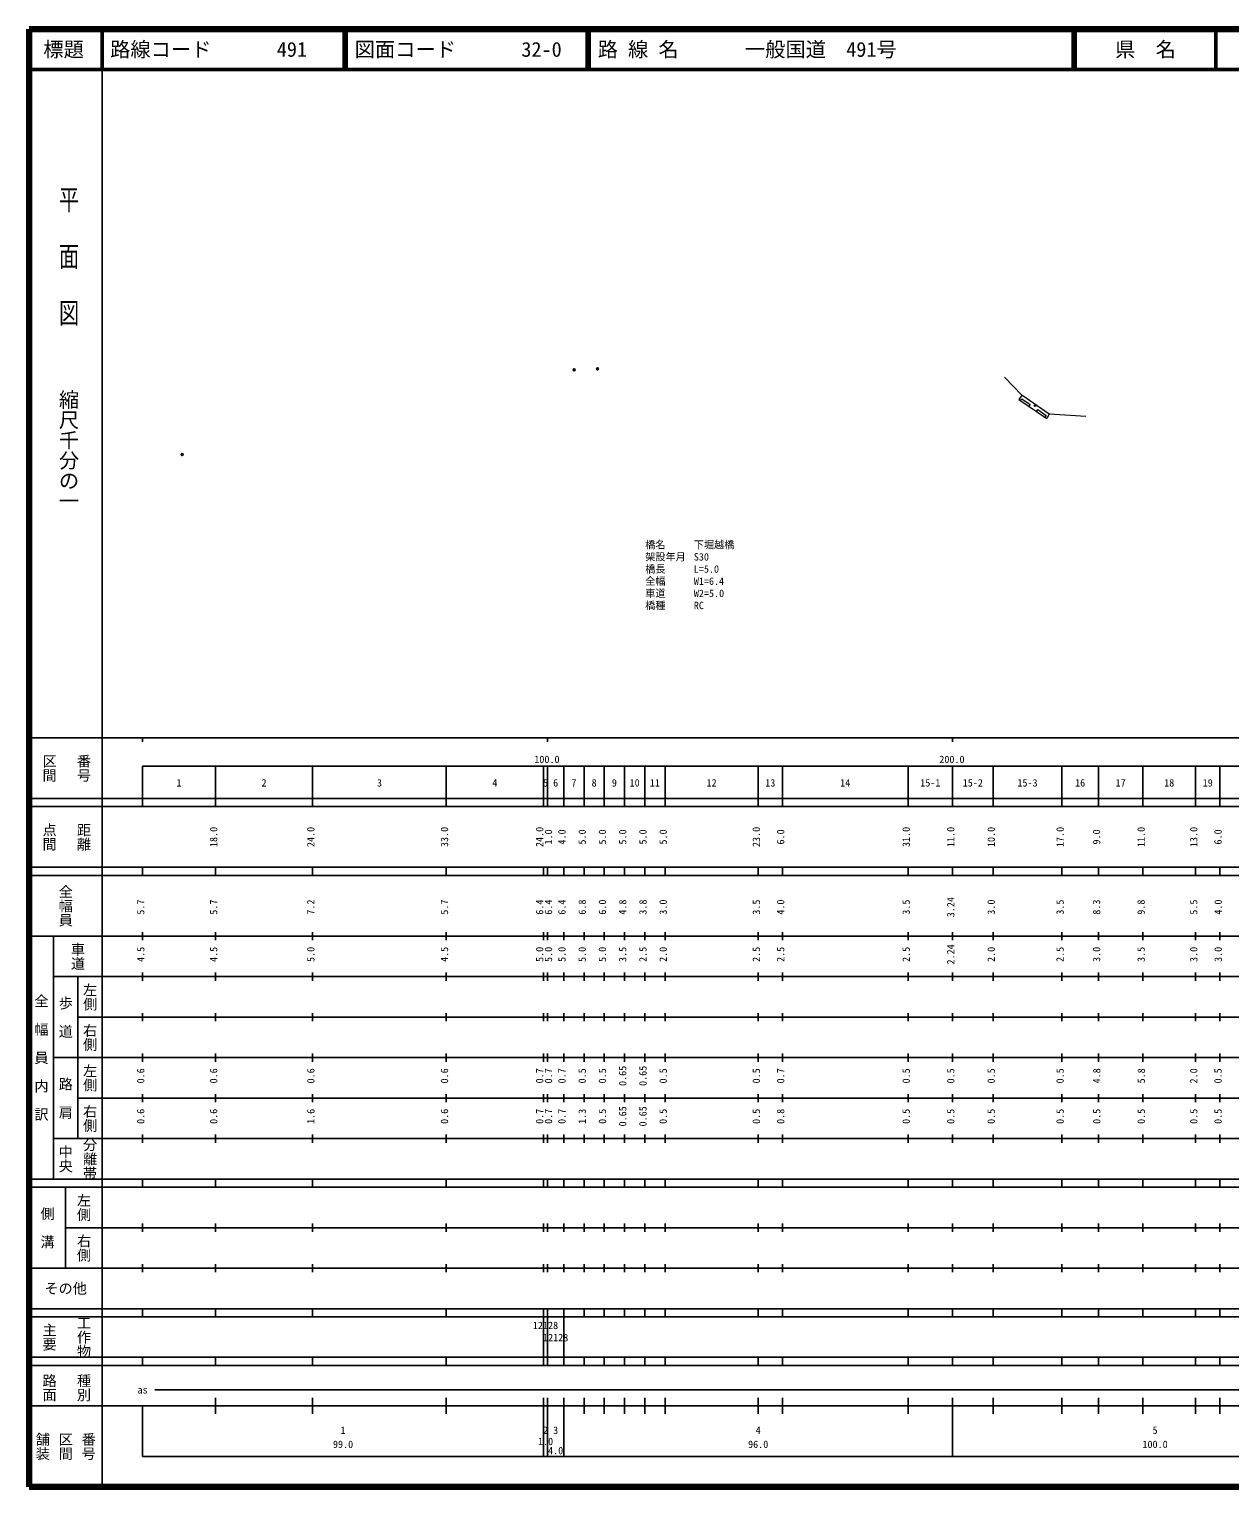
# Model space of a CAD drawing. Units: millimetres on the paper, with parts at other scales. Extents: x 40 to 680, y 20 to 380.
# Drawn here: x 40 to 336.5, y 20 to 380 of the extents above; entities that cross this region are included whole.
import ezdxf
from ezdxf.enums import TextEntityAlignment as Align

# ---------------------------------------------------------------- set-up
doc = ezdxf.new("R2010")
doc.units = ezdxf.units.MM
doc.header["$PDMODE"] = 32
doc.header["$PDSIZE"] = 0.5
for name, color, linetype, lineweight in [('M-BGD', 7, 'Continuous', 13), ('M-TTL', 2, 'Continuous', 140), ('M-TTL-BAND', 7, 'Continuous', 25), ('M-TTL-LINE', 7, 'Continuous', 50)]:
    doc.layers.add(name, color=color, linetype=linetype, lineweight=lineweight)
for name, color, linetype in [('M-OTRS', 6, 'Continuous'), ('M-STR-HTXT', 7, 'Continuous'), ('M-TTL-TXT', 7, 'Continuous')]:
    doc.layers.add(name, color=color, linetype=linetype)
doc.styles.add('@ＭＳ ゴシック', font='')
doc.styles.add('ＭＳ ゴシック', font='')
doc.styles.get('@ＭＳ ゴシック').set_extended_font_data('@MS Gothic')
doc.styles.get('ＭＳ ゴシック').set_extended_font_data('MS Gothic')

msp = doc.modelspace()

# ---------------------------------------------------------------- linework, layer by layer
at = {"layer": 'M-BGD'}
for p, q in [((285.103, 289.628), (280.835, 294.013)), ((285.103, 289.628), (284.372, 288.576)), ((284.372, 288.576), (291.271, 283.869)), ((284.777, 288.3), (285.079, 288.713)), ((285.079, 288.713), (287.149, 287.275)), ((291.885, 284.893), (285.103, 289.628)), ((287.149, 287.275), (286.871, 286.871)), ((288.719, 285.611), (289.026, 286.031)), ((289.026, 286.031), (291.097, 284.593)), ((291.097, 284.593), (290.814, 284.181)), ((291.885, 284.893), (291.271, 283.869)), ((300.889, 284.308), (291.885, 284.893))]:
    msp.add_line(p, q, dxfattribs=at)
msp.add_circle((288.384, 287.017), 0.2, dxfattribs=at)
at = {"layer": 'M-OTRS'}
for p in [(174.59, 295.863), (180.352, 296.083), (77.779, 274.93)]:
    msp.add_point(p, dxfattribs=at)
at = {"layer": 'M-TTL'}
for p, q in [((40, 380), (40, 20)), ((680, 380), (40, 380)), ((40, 20), (680, 20))]:
    msp.add_line(p, q, dxfattribs=at)
at = {"layer": 'M-TTL-BAND'}
for p, q in [((58, 370), (58, 20)), ((40, 205), (579, 205)), ((68, 205), (68, 204)), ((168, 205), (168, 204)), ((268, 205), (268, 204)), ((68, 198), (579, 198)), ((68, 198), (68, 188)), ((86, 188), (86, 198)), ((110, 188), (110, 198)), ((143, 188), (143, 198)), ((167, 188), (167, 198)), ((168, 188), (168, 198)), ((172, 188), (172, 198)), ((177, 188), (177, 198)), ((182, 188), (182, 198)), ((187, 188), (187, 198)), ((192, 188), (192, 198)), ((197, 188), (197, 198)), ((220, 188), (220, 198)), ((226, 188), (226, 198)), ((257, 188), (257, 198)), ((268, 188), (268, 198)), ((278, 188), (278, 198)), ((295, 188), (295, 198)), ((304, 188), (304, 198)), ((315, 188), (315, 198)), ((328, 188), (328, 198)), ((334, 188), (334, 198)), ((40, 190), (579, 190)), ((40, 188), (579, 188)), ((40, 173), (579, 173)), ((68, 171), (68, 173)), ((86, 171), (86, 173)), ((110, 171), (110, 173)), ((143, 171), (143, 173)), ((167, 171), (167, 173)), ((168, 171), (168, 173)), ((172, 171), (172, 173)), ((177, 171), (177, 173)), ((182, 171), (182, 173)), ((187, 171), (187, 173)), ((192, 171), (192, 173)), ((197, 171), (197, 173)), ((220, 171), (220, 173)), ((226, 171), (226, 173)), ((257, 171), (257, 173)), ((268, 171), (268, 173)), ((278, 171), (278, 173)), ((295, 171), (295, 173)), ((304, 171), (304, 173)), ((315, 171), (315, 173)), ((328, 171), (328, 173)), ((334, 171), (334, 173)), ((40, 171), (579, 171)), ((40, 156), (579, 156)), ((46, 96), (46, 156)), ((68, 155), (68, 157)), ((86, 155), (86, 157)), ((110, 155), (110, 157)), ((143, 155), (143, 157)), ((167, 155), (167, 157)), ((168, 155), (168, 157)), ((172, 155), (172, 157)), ((177, 155), (177, 157)), ((182, 155), (182, 157)), ((187, 155), (187, 157)), ((192, 155), (192, 157)), ((197, 155), (197, 157)), ((220, 155), (220, 157)), ((226, 155), (226, 157)), ((257, 155), (257, 157)), ((268, 155), (268, 157)), ((278, 155), (278, 157)), ((295, 155), (295, 157)), ((304, 155), (304, 157)), ((315, 155), (315, 157)), ((328, 155), (328, 157)), ((334, 155), (334, 157)), ((46, 146), (579, 146)), ((52, 146), (52, 106)), ((68, 145), (68, 147)), ((86, 145), (86, 147)), ((110, 145), (110, 147)), ((143, 145), (143, 147)), ((167, 145), (167, 147)), ((168, 145), (168, 147)), ((172, 145), (172, 147)), ((177, 145), (177, 147)), ((182, 145), (182, 147)), ((187, 145), (187, 147)), ((192, 145), (192, 147)), ((197, 145), (197, 147)), ((220, 145), (220, 147)), ((226, 145), (226, 147)), ((257, 145), (257, 147)), ((268, 145), (268, 147)), ((278, 145), (278, 147)), ((295, 145), (295, 147)), ((304, 145), (304, 147)), ((315, 145), (315, 147)), ((328, 145), (328, 147)), ((334, 145), (334, 147)), ((68, 135), (68, 137)), ((86, 135), (86, 137)), ((110, 135), (110, 137)), ((143, 135), (143, 137)), ((167, 135), (167, 137)), ((168, 135), (168, 137)), ((172, 135), (172, 137)), ((177, 135), (177, 137)), ((182, 135), (182, 137)), ((187, 135), (187, 137)), ((192, 135), (192, 137)), ((197, 135), (197, 137)), ((220, 135), (220, 137)), ((226, 135), (226, 137)), ((257, 135), (257, 137)), ((268, 135), (268, 137)), ((278, 135), (278, 137)), ((295, 135), (295, 137)), ((304, 135), (304, 137)), ((315, 135), (315, 137)), ((328, 135), (328, 137)), ((334, 135), (334, 137)), ((52, 136), (579, 136)), ((46, 126), (579, 126)), ((68, 125), (68, 127)), ((86, 125), (86, 127)), ((110, 125), (110, 127)), ((143, 125), (143, 127)), ((167, 125), (167, 127)), ((168, 125), (168, 127)), ((172, 125), (172, 127)), ((177, 125), (177, 127)), ((182, 125), (182, 127)), ((187, 125), (187, 127)), ((192, 125), (192, 127)), ((197, 125), (197, 127)), ((220, 125), (220, 127)), ((226, 125), (226, 127)), ((257, 125), (257, 127)), ((268, 125), (268, 127)), ((278, 125), (278, 127)), ((295, 125), (295, 127)), ((304, 125), (304, 127)), ((315, 125), (315, 127)), ((328, 125), (328, 127)), ((334, 125), (334, 127)), ((52, 116), (579, 116)), ((68, 115), (68, 117)), ((86, 115), (86, 117)), ((110, 115), (110, 117)), ((143, 115), (143, 117)), ((167, 115), (167, 117)), ((168, 115), (168, 117)), ((172, 115), (172, 117)), ((177, 115), (177, 117)), ((182, 115), (182, 117)), ((187, 115), (187, 117)), ((192, 115), (192, 117)), ((197, 115), (197, 117)), ((220, 115), (220, 117)), ((226, 115), (226, 117)), ((257, 115), (257, 117)), ((268, 115), (268, 117)), ((278, 115), (278, 117)), ((295, 115), (295, 117)), ((304, 115), (304, 117)), ((315, 115), (315, 117)), ((328, 115), (328, 117)), ((334, 115), (334, 117)), ((46, 106), (579, 106)), ((68, 105), (68, 107)), ((86, 105), (86, 107)), ((110, 105), (110, 107)), ((143, 105), (143, 107)), ((167, 105), (167, 107)), ((168, 105), (168, 107)), ((172, 105), (172, 107)), ((177, 105), (177, 107)), ((182, 105), (182, 107)), ((187, 105), (187, 107)), ((192, 105), (192, 107)), ((197, 105), (197, 107)), ((220, 105), (220, 107)), ((226, 105), (226, 107)), ((257, 105), (257, 107)), ((268, 105), (268, 107)), ((278, 105), (278, 107)), ((295, 105), (295, 107)), ((304, 105), (304, 107)), ((315, 105), (315, 107)), ((328, 105), (328, 107)), ((334, 105), (334, 107)), ((40, 96), (579, 96)), ((40, 94), (579, 94)), ((49, 94), (49, 74)), ((68, 94), (68, 96)), ((86, 94), (86, 96)), ((110, 94), (110, 96)), ((143, 94), (143, 96)), ((167, 94), (167, 96)), ((168, 94), (168, 96)), ((172, 94), (172, 96)), ((177, 94), (177, 96)), ((182, 94), (182, 96)), ((187, 94), (187, 96)), ((192, 94), (192, 96)), ((197, 94), (197, 96)), ((220, 94), (220, 96)), ((226, 94), (226, 96)), ((257, 94), (257, 96)), ((268, 94), (268, 96)), ((278, 94), (278, 96)), ((295, 94), (295, 96)), ((304, 94), (304, 96)), ((315, 94), (315, 96)), ((328, 94), (328, 96)), ((334, 94), (334, 96)), ((49, 84), (579, 84)), ((68, 83), (68, 85)), ((86, 83), (86, 85)), ((110, 83), (110, 85)), ((143, 83), (143, 85)), ((167, 83), (167, 85)), ((168, 83), (168, 85)), ((172, 83), (172, 85)), ((177, 83), (177, 85)), ((182, 83), (182, 85)), ((187, 83), (187, 85)), ((192, 83), (192, 85)), ((197, 83), (197, 85)), ((220, 83), (220, 85)), ((226, 83), (226, 85)), ((257, 83), (257, 85)), ((268, 83), (268, 85)), ((278, 83), (278, 85)), ((295, 83), (295, 85)), ((304, 83), (304, 85)), ((315, 83), (315, 85)), ((328, 83), (328, 85)), ((334, 83), (334, 85)), ((40, 74), (579, 74)), ((68, 73), (68, 75)), ((86, 73), (86, 75)), ((110, 73), (110, 75)), ((143, 73), (143, 75)), ((167, 73), (167, 75)), ((168, 73), (168, 75)), ((172, 73), (172, 75)), ((177, 73), (177, 75)), ((182, 73), (182, 75)), ((187, 73), (187, 75)), ((192, 73), (192, 75)), ((197, 73), (197, 75)), ((220, 73), (220, 75)), ((226, 73), (226, 75)), ((257, 73), (257, 75)), ((268, 73), (268, 75)), ((278, 73), (278, 75)), ((295, 73), (295, 75)), ((304, 73), (304, 75)), ((315, 73), (315, 75)), ((328, 73), (328, 75)), ((334, 73), (334, 75)), ((40, 64), (579, 64)), ((40, 62), (579, 62)), ((68, 62), (68, 64)), ((86, 62), (86, 64)), ((110, 62), (110, 64)), ((143, 62), (143, 64)), ((167, 62), (167, 64)), ((167, 52), (167, 62)), ((168, 62), (168, 64)), ((168, 52), (168, 62)), ((168, 52), (168, 62)), ((172, 62), (172, 64)), ((172, 52), (172, 62)), ((177, 62), (177, 64)), ((182, 62), (182, 64)), ((187, 62), (187, 64)), ((192, 62), (192, 64)), ((197, 62), (197, 64)), ((220, 62), (220, 64)), ((226, 62), (226, 64)), ((257, 62), (257, 64)), ((268, 62), (268, 64)), ((278, 62), (278, 64)), ((295, 62), (295, 64)), ((304, 62), (304, 64)), ((315, 62), (315, 64)), ((328, 62), (328, 64)), ((334, 62), (334, 64)), ((40, 52), (579, 52)), ((68, 50), (68, 52)), ((86, 50), (86, 52)), ((110, 50), (110, 52)), ((143, 50), (143, 52)), ((167, 50), (167, 52)), ((168, 50), (168, 52)), ((172, 50), (172, 52)), ((177, 50), (177, 52)), ((182, 50), (182, 52)), ((187, 50), (187, 52)), ((192, 50), (192, 52)), ((197, 50), (197, 52)), ((220, 50), (220, 52)), ((226, 50), (226, 52)), ((257, 50), (257, 52)), ((268, 50), (268, 52)), ((278, 50), (278, 52)), ((295, 50), (295, 52)), ((304, 50), (304, 52)), ((315, 50), (315, 52)), ((328, 50), (328, 52)), ((334, 50), (334, 52)), ((40, 50), (579, 50)), ((71, 44), (561, 44)), ((40, 40), (579, 40)), ((68, 40), (68, 27.5)), ((86, 38), (86, 42)), ((110, 38), (110, 42)), ((143, 38), (143, 42)), ((167, 27.5), (167, 42)), ((168, 27.5), (168, 42)), ((172, 27.5), (172, 42)), ((177, 38), (177, 42)), ((182, 38), (182, 42)), ((187, 38), (187, 42)), ((192, 38), (192, 42)), ((197, 38), (197, 42)), ((220, 38), (220, 42)), ((226, 38), (226, 42)), ((257, 38), (257, 42)), ((268, 27.5), (268, 42)), ((278, 38), (278, 42)), ((295, 38), (295, 42)), ((304, 38), (304, 42)), ((315, 38), (315, 42)), ((328, 38), (328, 42)), ((334, 38), (334, 42)), ((68, 27.5), (579, 27.5))]:
    msp.add_line(p, q, dxfattribs=at)
at = {"layer": 'M-TTL-LINE'}
for p, q in [((58, 380), (58, 370)), ((117.75, 380), (117.75, 370)), ((118.25, 380), (118.25, 370)), ((177.75, 380), (177.75, 370)), ((178.25, 380), (178.25, 370)), ((297.75, 380), (297.75, 370)), ((298.25, 380), (298.25, 370)), ((333, 380), (333, 370)), ((40, 370), (680, 370))]:
    msp.add_line(p, q, dxfattribs=at)

# ---------------------------------------------------------------- texts
at = {"layer": 'M-STR-HTXT', "style": 'ＭＳ ゴシック'}
for s, p in [('橋名', (192.112, 251.206)), ('下堀越橋', (204.112, 251.206)), ('架設年月', (192.112, 248.206)), ('S30', (204.112, 248.206)), ('橋長', (192.112, 245.206)), ('全幅', (192.112, 242.206)), ('L=5.0', (204.112, 245.206)), ('車道', (192.112, 239.206)), ('W1=6.4', (204.112, 242.206)), ('W2=5.0', (204.112, 239.206)), ('橋種', (192.112, 236.206)), ('RC', (204.112, 236.206))]:
    msp.add_text(s, height=1.833, dxfattribs=at).set_placement(p, align=Align.BOTTOM_LEFT)
at = {"layer": 'M-TTL-BAND', "style": '@ＭＳ ゴシック', "width": 1.4}
msp.add_text('平  面  図', height=3.666, rotation=270, dxfattribs=at).set_placement((49.777, 306.475), align=Align.MIDDLE_RIGHT)
at = {"layer": 'M-TTL-BAND', "style": '@ＭＳ ゴシック'}
msp.add_text('縮尺千分の一', height=3.666, rotation=270, dxfattribs=at).set_placement((49.777, 261.03), align=Align.MIDDLE_RIGHT)
for s, p in [('区間', (45, 197.5)), ('番号', (53.5, 197.5)), ('点間', (45, 180.5)), ('距離', (53.5, 180.5)), ('全幅員', (49, 163.5)), ('車道', (52, 151)), ('左側', (55, 141)), ('全\u3000幅\u3000員\u3000内\u3000訳', (43, 126)), ('歩\u3000道', (49, 136)), ('右側', (55, 131)), ('左側', (55, 121)), ('路\u3000肩', (49, 116)), ('右側', (55, 111)), ('分離帯', (55, 101)), ('中央', (49, 101)), ('左側', (53.5, 89)), ('側\u3000溝', (44.5, 84)), ('右側', (53.5, 79)), ('工作物', (53.5, 57)), ('主要', (45, 57)), ('路面', (45, 44.5)), ('種別', (53.5, 44.5)), ('舗装', (43.333, 30)), ('区間', (49, 30)), ('番号', (54.667, 30))]:
    msp.add_text(s, height=2.566, rotation=270, dxfattribs=at).set_placement(p, align=Align.MIDDLE_CENTER)
at = {"layer": 'M-TTL-BAND', "style": 'ＭＳ ゴシック'}
for s, p in [('100.0', (167.844, 198.195)), ('200.0', (267.844, 198.195)), ('1', (77, 192.405)), ('2', (98, 192.405)), ('3', (126.5, 192.405)), ('4', (155, 192.405)), ('5', (167.5, 192.405)), ('6', (170, 192.405)), ('7', (174.5, 192.405)), ('8', (179.5, 192.405)), ('9', (184.5, 192.405)), ('10', (189.5, 192.405)), ('11', (194.5, 192.405)), ('12', (208.5, 192.405)), ('13', (223, 192.405)), ('14', (241.5, 192.405)), ('15-1', (262.5, 192.405)), ('15-2', (273, 192.405)), ('15-3', (286.5, 192.405)), ('16', (299.5, 192.405)), ('17', (309.5, 192.405)), ('18', (321.5, 192.405)), ('19', (331, 192.405)), ('as', (68, 42.5)), ('1', (117.5, 32.523)), ('2', (167.5, 32.523)), ('3', (170, 32.523)), ('4', (220, 32.523)), ('5', (318, 32.523)), ('99.0', (117.5, 29.033)), ('1.0', (167.5, 29.751)), ('4.0', (170, 27.503)), ('96.0', (220, 29.033)), ('100.0', (318, 29.033))]:
    msp.add_text(s, height=1.833, dxfattribs=at).set_placement(p, align=Align.BOTTOM_CENTER)
for s, p in [('18.0', (87, 180.5)), ('24.0', (111, 180.5)), ('33.0', (144, 180.5)), ('24.0', (167.494, 180.5)), ('1.0', (169.679, 180.5)), ('4.0', (173, 180.5)), ('5.0', (178, 180.5)), ('5.0', (183, 180.5)), ('5.0', (188, 180.5)), ('5.0', (193, 180.5)), ('5.0', (198, 180.5)), ('23.0', (221, 180.5)), ('6.0', (227, 180.5)), ('31.0', (258, 180.5)), ('11.0', (269, 180.5)), ('10.0', (279, 180.5)), ('17.0', (296, 180.5)), ('9.0', (305, 180.5)), ('11.0', (316, 180.5)), ('13.0', (329, 180.5)), ('6.0', (335, 180.5)), ('5.7', (69, 163.174)), ('5.7', (87, 163.174)), ('7.2', (111, 163.174)), ('5.7', (144, 163.174)), ('6.4', (167.494, 163.174)), ('6.4', (169.679, 163.174)), ('6.4', (173, 163.174)), ('6.8', (178, 163.174)), ('6.0', (183, 163.174)), ('4.8', (188, 163.174)), ('3.8', (193, 163.174)), ('3.0', (198, 163.174)), ('3.5', (221, 163.174)), ('4.0', (227, 163.174)), ('3.5', (258, 163.174)), ('3.24', (269, 163.174)), ('3.0', (279, 163.174)), ('3.5', (296, 163.174)), ('8.3', (305, 163.174)), ('9.8', (316, 163.174)), ('5.5', (329, 163.174)), ('4.0', (335.044, 163.174)), ('4.5', (69, 151.5)), ('4.5', (87, 151.5)), ('5.0', (111, 151.5)), ('4.5', (144, 151.5)), ('5.0', (167.494, 151.5)), ('5.0', (169.679, 151.5)), ('5.0', (173, 151.5)), ('5.0', (178, 151.5)), ('5.0', (183, 151.5)), ('3.5', (188, 151.5)), ('2.5', (193, 151.5)), ('2.0', (198, 151.5)), ('2.5', (221, 151.5)), ('2.5', (227, 151.5)), ('2.5', (258, 151.5)), ('2.24', (269, 151.5)), ('2.0', (279, 151.5)), ('2.5', (296, 151.5)), ('3.0', (305, 151.5)), ('3.5', (316, 151.5)), ('3.0', (329, 151.5)), ('3.0', (335.044, 151.5)), ('0.6', (69, 121.5)), ('0.6', (87, 121.5)), ('0.6', (111, 121.5)), ('0.6', (144, 121.5)), ('0.7', (167.494, 121.5)), ('0.7', (169.679, 121.5)), ('0.7', (173, 121.5)), ('0.5', (178, 121.5)), ('0.5', (183, 121.5)), ('0.65', (188, 121.5)), ('0.65', (193, 121.5)), ('0.5', (198, 121.5)), ('0.5', (221, 121.5)), ('0.7', (227, 121.5)), ('0.5', (258, 121.5)), ('0.5', (269, 121.5)), ('0.5', (279, 121.5)), ('0.5', (296, 121.5)), ('4.8', (305.044, 121.5)), ('5.8', (316.044, 121.5)), ('2.0', (329, 121.5)), ('0.5', (335, 121.5)), ('0.6', (69, 111.5)), ('0.6', (87, 111.5)), ('1.6', (111, 111.5)), ('0.6', (144, 111.5)), ('0.7', (167.494, 111.5)), ('0.7', (169.679, 111.5)), ('0.7', (173, 111.5)), ('1.3', (178, 111.5)), ('0.5', (183, 111.5)), ('0.65', (188, 111.5)), ('0.65', (193, 111.5)), ('0.5', (198, 111.5)), ('0.5', (221, 111.5)), ('0.8', (227, 111.5)), ('0.5', (258, 111.5)), ('0.5', (269, 111.5)), ('0.5', (279, 111.5)), ('0.5', (296, 111.5)), ('0.5', (305.044, 111.5)), ('0.5', (316.044, 111.5)), ('0.5', (329, 111.5)), ('0.5', (335, 111.5))]:
    msp.add_text(s, height=1.833, rotation=90, dxfattribs=at).set_placement(p, align=Align.BOTTOM_CENTER)
msp.add_text('その他', height=2.566, dxfattribs=at).set_placement((49, 69), align=Align.MIDDLE_CENTER)
for p in [(164.375, 58.405), (166.875, 55.406)]:
    msp.add_text('12128', height=1.833, dxfattribs=at).set_placement(p, align=Align.BOTTOM_LEFT)
at = {"layer": 'M-TTL-TXT', "style": 'ＭＳ ゴシック'}
for s, p in [('標題', (48.5, 375)), ('県\u3000名', (315.625, 375))]:
    msp.add_text(s, height=3.666, dxfattribs=at).set_placement(p, align=Align.MIDDLE_CENTER)
for s, p in [('路線コード', (60, 375)), ('491', (101.142, 375)), ('図面コード', (120.38, 375)), ('32-0', (161.521, 375)), ('路 線 名', (180.38, 375)), ('一般国道\u3000491号', (216.734, 375))]:
    msp.add_text(s, height=3.666, dxfattribs=at).set_placement(p, align=Align.MIDDLE_LEFT)

doc.saveas('drawing.dxf')
